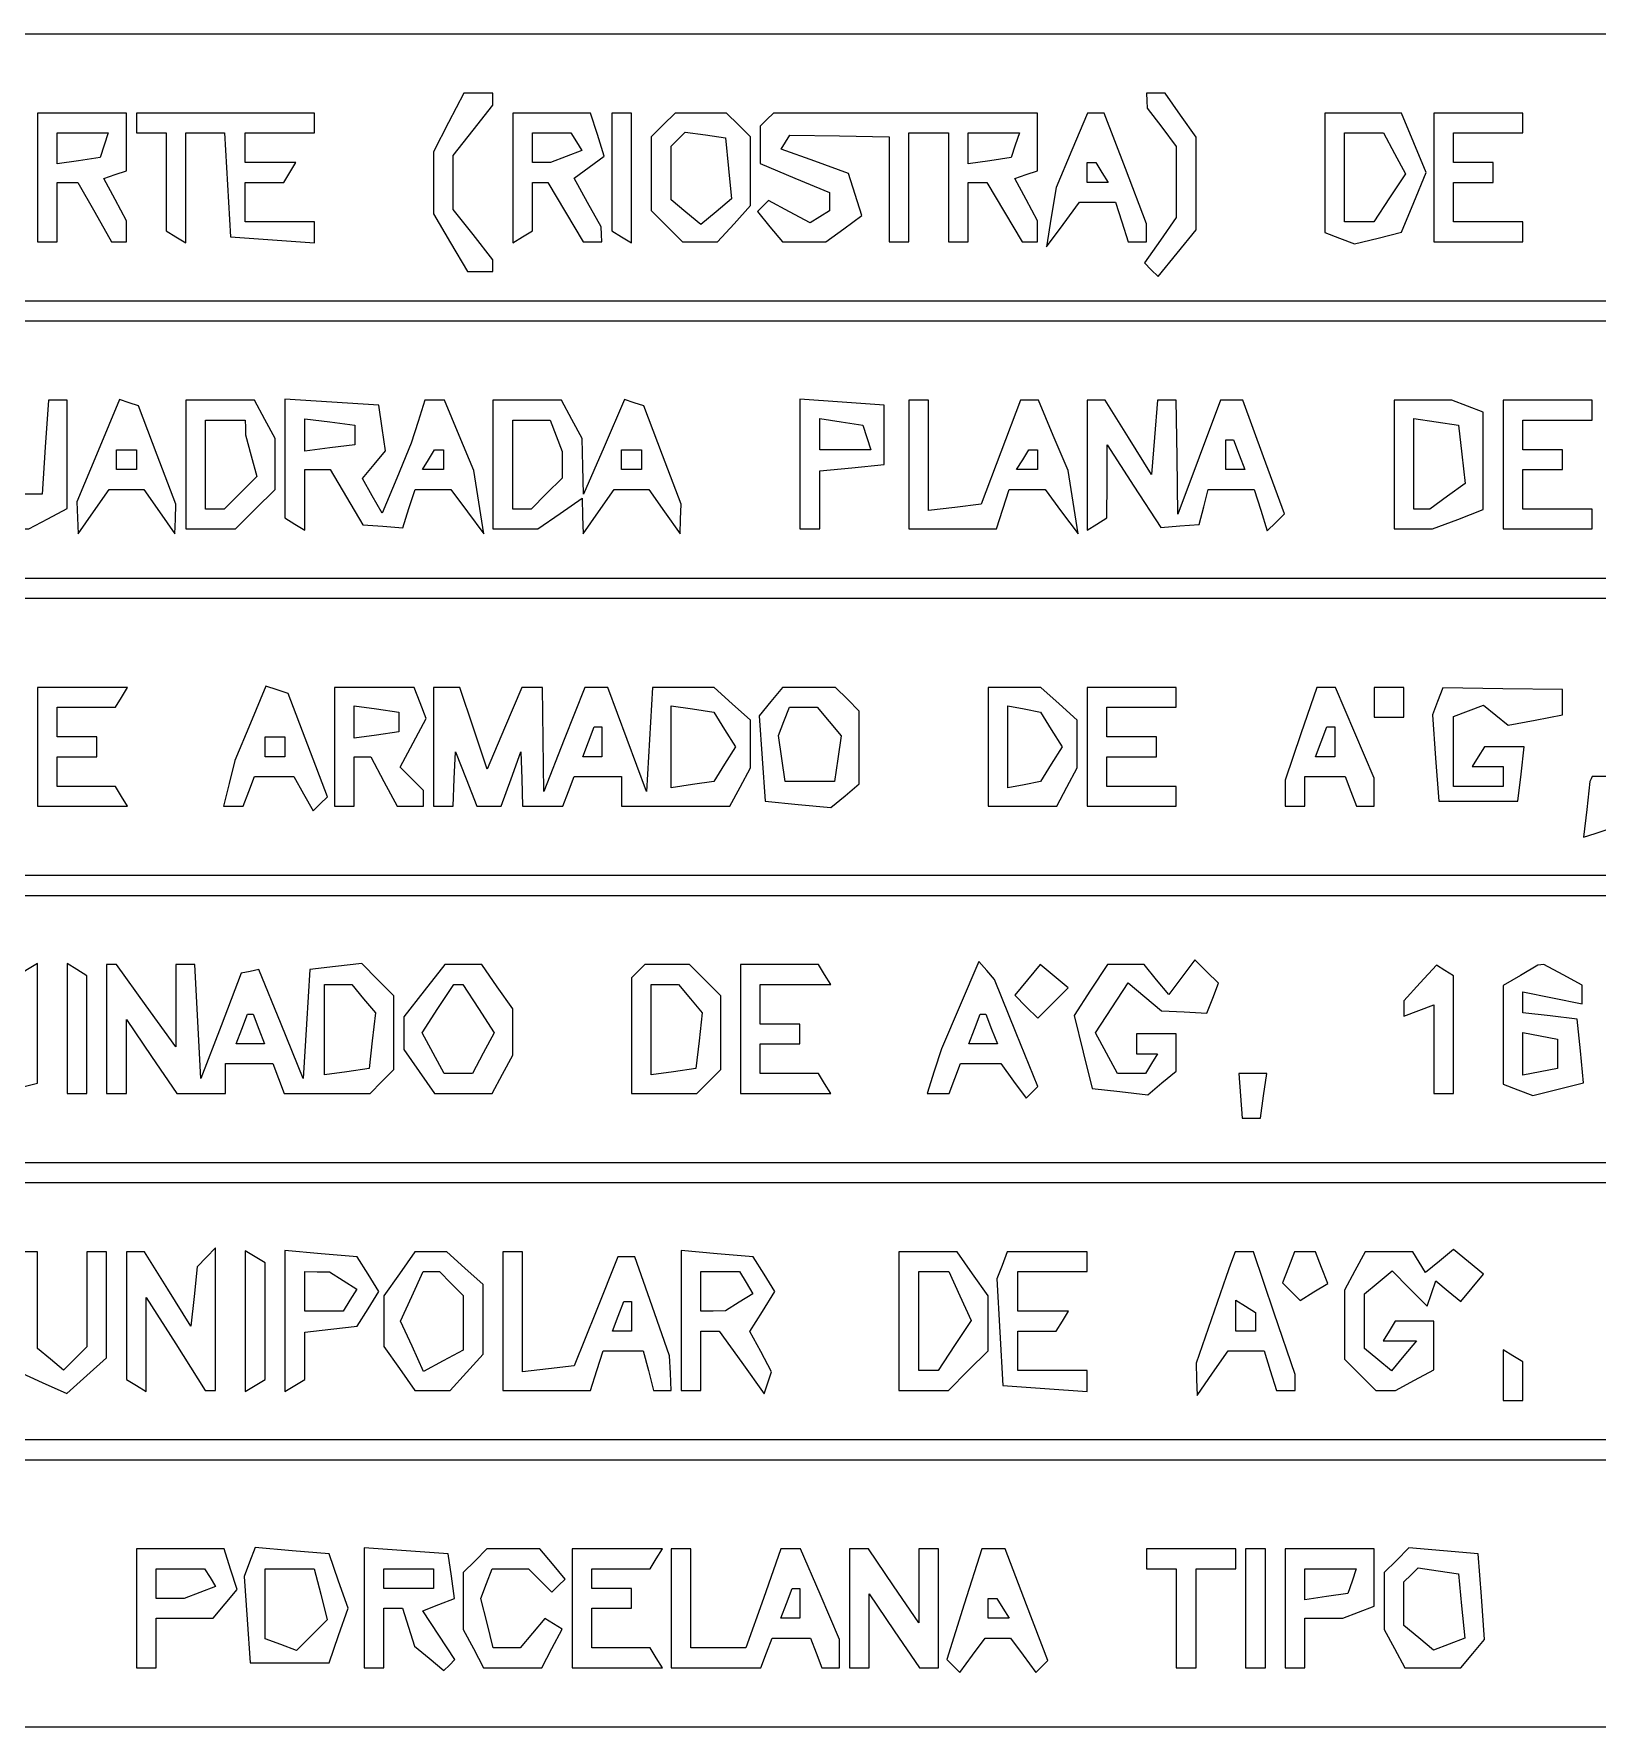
# Paper-space layout 'AN-02-DGE-008' of a CAD drawing. Header units: metres, sheet in millimetres. Extents: x 12 to 193, y 4 to 291.
# Drawn here: x 77.11 to 96.45, y 79.19 to 100.14 of the extents above; entities that cross this region are included whole.
import ezdxf

# ---------------------------------------------------------------- set-up
doc = ezdxf.new("R2010")
doc.units = ezdxf.units.M
doc.layers.add('DGE_CONTORNOS', color=7, linetype='Continuous', lineweight=0)
doc.layers.add('DGE_DATOS', color=7, linetype='Continuous', lineweight=0)

# ---------------------------------------------------------------- blocks, each defined once
blk = doc.blocks.new('LP_REF_DGE_MT_008')
at = {"layer": 'DGE_CONTORNOS'}
for points in [[(180.798, 98.488), (180.798, 96.835), (121.074, 96.835), (61.35, 96.835), (61.35, 98.488), (61.35, 100.142), (121.074, 100.142), (180.798, 100.142)], [(82.241, 99.046), (82.054, 98.684), (82.054, 98.299), (82.054, 97.914), (82.264, 97.558), (82.475, 97.202), (82.632, 97.202), (82.789, 97.202), (82.789, 97.275), (82.789, 97.347), (82.544, 97.659), (82.299, 97.97), (82.299, 98.305), (82.299, 98.639), (82.544, 98.951), (82.789, 99.262), (82.789, 99.335), (82.789, 99.407), (82.609, 99.407), (82.428, 99.407)], [(90.879, 99.315), (90.883, 99.223), (91.063, 98.986), (91.243, 98.748), (91.243, 98.309), (91.243, 97.869), (91.046, 97.589), (90.85, 97.309), (90.934, 97.225), (91.019, 97.141), (91.253, 97.43), (91.488, 97.719), (91.488, 98.291), (91.488, 98.863), (91.297, 99.135), (91.106, 99.407), (90.991, 99.407), (90.875, 99.407)], [(77.154, 98.366), (77.154, 97.57), (77.276, 97.57), (77.399, 97.57), (77.399, 97.937), (77.399, 98.305), (77.527, 98.305), (77.655, 98.305), (77.864, 97.938), (78.073, 97.571), (78.164, 97.57), (78.256, 97.57), (78.256, 97.7), (78.256, 97.831), (78.116, 98.092), (77.976, 98.354), (78.116, 98.401), (78.256, 98.448), (78.256, 98.805), (78.256, 99.162), (77.705, 99.162), (77.154, 99.162)], [(78.379, 99.04), (78.379, 98.917), (78.563, 98.917), (78.746, 98.917), (78.746, 98.312), (78.746, 97.707), (78.869, 97.631), (78.991, 97.555), (78.991, 98.236), (78.991, 98.917), (79.23, 98.917), (79.469, 98.917), (79.506, 98.274), (79.543, 97.631), (80.063, 97.593), (80.584, 97.556), (80.584, 97.685), (80.584, 97.815), (80.155, 97.815), (79.726, 97.815), (79.726, 98.06), (79.726, 98.305), (79.964, 98.305), (80.202, 98.305), (80.278, 98.427), (80.353, 98.55), (80.04, 98.55), (79.726, 98.55), (79.726, 98.733), (79.726, 98.917), (80.155, 98.917), (80.584, 98.917), (80.584, 99.04), (80.584, 99.162), (79.481, 99.162), (78.379, 99.162)], [(83.034, 98.359), (83.034, 97.555), (83.157, 97.631), (83.279, 97.707), (83.279, 98.006), (83.279, 98.305), (83.375, 98.305), (83.471, 98.305), (83.689, 97.937), (83.906, 97.57), (84.021, 97.57), (84.137, 97.57), (84.133, 97.662), (84.128, 97.753), (83.961, 98.055), (83.794, 98.357), (83.98, 98.493), (84.167, 98.63), (84.082, 98.896), (83.998, 99.162), (83.516, 99.162), (83.034, 99.162)], [(84.259, 98.434), (84.259, 97.707), (84.382, 97.631), (84.504, 97.555), (84.504, 98.359), (84.504, 99.162), (84.382, 99.162), (84.259, 99.162)], [(84.896, 99.015), (84.749, 98.868), (84.749, 98.411), (84.749, 97.955), (84.942, 97.762), (85.134, 97.57), (85.352, 97.57), (85.569, 97.57), (85.772, 97.794), (85.975, 98.018), (85.975, 98.443), (85.975, 98.868), (85.828, 99.015), (85.681, 99.162), (85.362, 99.162), (85.043, 99.162)], [(86.179, 99.081), (86.097, 98.999), (86.097, 98.768), (86.097, 98.537), (86.526, 98.358), (86.955, 98.179), (86.955, 98.065), (86.955, 97.952), (86.835, 97.877), (86.715, 97.803), (86.457, 97.941), (86.199, 98.08), (86.13, 98.011), (86.062, 97.943), (86.217, 97.756), (86.372, 97.57), (86.64, 97.57), (86.908, 97.57), (87.13, 97.732), (87.352, 97.895), (87.269, 98.155), (87.187, 98.416), (86.771, 98.566), (86.355, 98.717), (86.408, 98.803), (86.462, 98.889), (87.076, 98.88), (87.69, 98.87), (87.69, 98.22), (87.69, 97.57), (87.812, 97.57), (87.935, 97.57), (87.935, 98.243), (87.935, 98.917), (88.18, 98.917), (88.425, 98.917), (88.425, 98.243), (88.425, 97.57), (88.547, 97.57), (88.67, 97.57), (88.67, 97.937), (88.67, 98.305), (88.785, 98.305), (88.901, 98.305), (89.118, 97.937), (89.335, 97.57), (89.431, 97.57), (89.527, 97.57), (89.527, 97.7), (89.527, 97.831), (89.387, 98.092), (89.247, 98.354), (89.387, 98.401), (89.527, 98.448), (89.527, 98.805), (89.527, 99.162), (87.894, 99.162), (86.26, 99.162)], [(89.95, 98.703), (89.757, 98.243), (89.697, 97.876), (89.638, 97.508), (89.843, 97.784), (90.047, 98.06), (90.269, 98.06), (90.491, 98.06), (90.569, 97.815), (90.646, 97.57), (90.761, 97.57), (90.875, 97.57), (90.875, 97.681), (90.875, 97.793), (90.613, 98.478), (90.351, 99.162), (90.247, 99.162), (90.143, 99.162)], [(93.08, 98.423), (93.08, 97.684), (93.264, 97.614), (93.448, 97.543), (93.739, 97.616), (94.029, 97.689), (94.182, 98.058), (94.335, 98.427), (94.183, 98.795), (94.031, 99.162), (93.555, 99.162), (93.08, 99.162)], [(94.428, 98.366), (94.428, 97.57), (94.979, 97.57), (95.53, 97.57), (95.53, 97.692), (95.53, 97.815), (95.102, 97.815), (94.673, 97.815), (94.673, 98.06), (94.673, 98.305), (94.918, 98.305), (95.163, 98.305), (95.163, 98.427), (95.163, 98.55), (94.918, 98.55), (94.673, 98.55), (94.673, 98.733), (94.673, 98.917), (95.102, 98.917), (95.53, 98.917), (95.53, 99.04), (95.53, 99.162), (94.979, 99.162), (94.428, 99.162)], [(77.981, 98.764), (77.931, 98.611), (77.665, 98.572), (77.399, 98.533), (77.399, 98.725), (77.399, 98.917), (77.715, 98.917), (78.032, 98.917)], [(83.823, 98.808), (83.89, 98.698), (83.697, 98.624), (83.504, 98.55), (83.392, 98.55), (83.279, 98.55), (83.279, 98.733), (83.279, 98.917), (83.517, 98.917), (83.755, 98.917)], [(85.705, 98.478), (85.742, 98.1), (85.552, 97.942), (85.362, 97.785), (85.178, 97.937), (84.994, 98.09), (84.994, 98.422), (84.994, 98.754), (85.081, 98.841), (85.168, 98.928), (85.418, 98.892), (85.668, 98.856)], [(89.252, 98.764), (89.202, 98.611), (88.936, 98.572), (88.67, 98.533), (88.67, 98.725), (88.67, 98.917), (88.986, 98.917), (89.303, 98.917)], [(93.942, 98.664), (94.078, 98.411), (93.882, 98.113), (93.687, 97.815), (93.506, 97.815), (93.325, 97.815), (93.325, 98.366), (93.325, 98.917), (93.566, 98.917), (93.807, 98.917)], [(90.324, 98.427), (90.399, 98.305), (90.27, 98.305), (90.14, 98.305), (90.14, 98.427), (90.14, 98.55), (90.194, 98.55), (90.248, 98.55)], [(180.798, 94.997), (180.798, 93.404), (121.074, 93.404), (61.35, 93.404), (61.35, 94.997), (61.35, 96.59), (121.074, 96.59), (180.798, 96.59)], [(76.419, 95.006), (76.419, 94.402), (76.611, 94.209), (76.804, 94.017), (76.925, 94.017), (77.047, 94.017), (77.284, 94.144), (77.521, 94.271), (77.521, 94.94), (77.521, 95.61), (77.405, 95.61), (77.29, 95.61), (77.252, 95.028), (77.215, 94.446), (76.97, 94.446), (76.725, 94.446), (76.688, 95.028), (76.65, 95.61), (76.534, 95.61), (76.419, 95.61)], [(77.907, 94.985), (77.644, 94.352), (77.65, 94.154), (77.657, 93.956), (77.849, 94.231), (78.041, 94.507), (78.256, 94.507), (78.471, 94.507), (78.664, 94.231), (78.856, 93.956), (78.862, 94.139), (78.869, 94.323), (78.638, 94.931), (78.407, 95.539), (78.288, 95.578), (78.17, 95.618)], [(78.991, 94.813), (78.991, 94.017), (79.298, 94.017), (79.604, 94.017), (79.849, 94.262), (80.094, 94.507), (80.094, 94.821), (80.094, 95.136), (79.967, 95.373), (79.84, 95.61), (79.416, 95.61), (78.991, 95.61)], [(80.217, 94.888), (80.217, 94.154), (80.339, 94.078), (80.462, 94.002), (80.462, 94.377), (80.462, 94.752), (80.619, 94.752), (80.776, 94.752), (80.978, 94.411), (81.179, 94.07), (81.427, 94.052), (81.675, 94.033), (81.75, 94.27), (81.826, 94.507), (82.047, 94.507), (82.269, 94.507), (82.474, 94.231), (82.678, 93.956), (82.616, 94.347), (82.553, 94.739), (82.371, 95.174), (82.189, 95.61), (82.069, 95.61), (81.948, 95.61), (81.864, 95.345), (81.78, 95.08), (81.599, 94.646), (81.418, 94.213), (81.297, 94.427), (81.177, 94.642), (81.319, 94.813), (81.46, 94.983), (81.42, 95.266), (81.38, 95.548), (80.798, 95.586), (80.217, 95.623)], [(82.789, 94.813), (82.789, 94.017), (83.068, 94.017), (83.347, 94.017), (83.62, 94.208), (83.892, 94.398), (83.898, 94.177), (83.905, 93.956), (84.097, 94.231), (84.289, 94.507), (84.504, 94.507), (84.72, 94.507), (84.912, 94.231), (85.104, 93.956), (85.11, 94.139), (85.117, 94.323), (84.886, 94.931), (84.655, 95.539), (84.536, 95.579), (84.416, 95.619), (84.164, 95.032), (83.912, 94.446), (83.902, 94.791), (83.892, 95.136), (83.765, 95.373), (83.638, 95.61), (83.214, 95.61), (82.789, 95.61)], [(86.587, 94.82), (86.587, 94.017), (86.71, 94.017), (86.832, 94.017), (86.832, 94.377), (86.832, 94.736), (87.23, 94.775), (87.628, 94.813), (87.628, 95.181), (87.628, 95.548), (87.108, 95.586), (86.587, 95.624)], [(87.935, 94.813), (87.935, 94.017), (88.478, 94.017), (89.021, 94.017), (89.099, 94.262), (89.176, 94.507), (89.398, 94.507), (89.62, 94.507), (89.825, 94.231), (90.029, 93.956), (89.966, 94.347), (89.904, 94.739), (89.722, 95.174), (89.54, 95.61), (89.428, 95.61), (89.315, 95.61), (89.072, 94.966), (88.828, 94.323), (88.504, 94.284), (88.18, 94.246), (88.18, 94.928), (88.18, 95.61), (88.057, 95.61), (87.935, 95.61)], [(90.14, 94.806), (90.14, 94.002), (90.262, 94.078), (90.385, 94.154), (90.387, 94.606), (90.389, 95.058), (90.72, 94.547), (91.051, 94.036), (91.288, 94.054), (91.525, 94.072), (91.582, 94.289), (91.639, 94.507), (91.922, 94.507), (92.206, 94.507), (92.288, 94.25), (92.369, 93.992), (92.476, 94.099), (92.583, 94.205), (92.324, 94.908), (92.065, 95.61), (91.929, 95.61), (91.792, 95.61), (91.528, 94.905), (91.263, 94.201), (91.253, 94.905), (91.243, 95.61), (91.127, 95.61), (91.012, 95.61), (90.974, 95.15), (90.936, 94.691), (90.651, 95.15), (90.365, 95.61), (90.252, 95.61), (90.14, 95.61)], [(93.938, 94.813), (93.938, 94.017), (94.175, 94.017), (94.412, 94.017), (94.726, 94.136), (95.04, 94.256), (95.04, 94.858), (95.04, 95.461), (94.847, 95.535), (94.653, 95.61), (94.295, 95.61), (93.938, 95.61)], [(95.285, 94.813), (95.285, 94.017), (95.837, 94.017), (96.388, 94.017), (96.388, 94.139), (96.388, 94.262), (95.959, 94.262), (95.53, 94.262), (95.53, 94.507), (95.53, 94.752), (95.775, 94.752), (96.02, 94.752), (96.02, 94.874), (96.02, 94.997), (95.775, 94.997), (95.53, 94.997), (95.53, 95.181), (95.53, 95.365), (95.959, 95.365), (96.388, 95.365), (96.388, 95.487), (96.388, 95.61), (95.837, 95.61), (95.285, 95.61)], [(79.728, 95.273), (79.73, 95.181), (79.799, 94.923), (79.868, 94.666), (79.666, 94.464), (79.464, 94.262), (79.35, 94.262), (79.236, 94.262), (79.236, 94.813), (79.236, 95.365), (79.481, 95.365), (79.726, 95.365)], [(81.082, 95.181), (81.082, 95.058), (80.772, 95.019), (80.462, 94.981), (80.462, 95.181), (80.462, 95.381), (80.772, 95.342), (81.082, 95.303)], [(83.572, 95.171), (83.647, 94.977), (83.647, 94.812), (83.647, 94.647), (83.454, 94.454), (83.262, 94.262), (83.148, 94.262), (83.034, 94.262), (83.034, 94.813), (83.034, 95.365), (83.266, 95.365), (83.498, 95.365)], [(87.415, 95.15), (87.465, 94.997), (87.149, 94.997), (86.832, 94.997), (86.832, 95.189), (86.832, 95.382), (87.098, 95.342), (87.364, 95.303)], [(94.775, 94.942), (94.816, 94.58), (94.599, 94.421), (94.381, 94.262), (94.282, 94.262), (94.183, 94.262), (94.183, 94.822), (94.183, 95.382), (94.458, 95.342), (94.734, 95.303)], [(92.022, 94.936), (92.092, 94.752), (91.974, 94.752), (91.855, 94.752), (91.855, 94.936), (91.855, 95.119), (91.903, 95.119), (91.951, 95.119)], [(78.379, 94.874), (78.379, 94.752), (78.256, 94.752), (78.134, 94.752), (78.134, 94.874), (78.134, 94.997), (78.256, 94.997), (78.379, 94.997)], [(82.177, 94.874), (82.177, 94.752), (82.047, 94.752), (81.917, 94.752), (81.993, 94.874), (82.069, 94.997), (82.123, 94.997), (82.177, 94.997)], [(84.627, 94.874), (84.627, 94.752), (84.504, 94.752), (84.382, 94.752), (84.382, 94.874), (84.382, 94.997), (84.504, 94.997), (84.627, 94.997)], [(89.527, 94.874), (89.527, 94.752), (89.398, 94.752), (89.268, 94.752), (89.344, 94.874), (89.419, 94.997), (89.473, 94.997), (89.527, 94.997)], [(180.798, 91.444), (180.798, 89.729), (121.074, 89.729), (61.35, 89.729), (61.35, 91.444), (61.35, 93.159), (121.074, 93.159), (180.798, 93.159)], [(77.154, 91.322), (77.154, 90.587), (77.712, 90.587), (78.271, 90.587), (78.195, 90.709), (78.119, 90.832), (77.759, 90.832), (77.399, 90.832), (77.399, 91.015), (77.399, 91.199), (77.644, 91.199), (77.889, 91.199), (77.889, 91.322), (77.889, 91.444), (77.644, 91.444), (77.399, 91.444), (77.399, 91.628), (77.399, 91.812), (77.759, 91.812), (78.119, 91.812), (78.195, 91.934), (78.271, 92.057), (77.712, 92.057), (77.154, 92.057)], [(79.789, 91.613), (79.597, 91.152), (79.526, 90.87), (79.455, 90.587), (79.578, 90.587), (79.7, 90.587), (79.771, 90.77), (79.841, 90.954), (80.084, 90.954), (80.327, 90.954), (80.446, 90.741), (80.566, 90.528), (80.654, 90.615), (80.742, 90.703), (80.499, 91.343), (80.256, 91.983), (80.119, 92.028), (79.982, 92.074)], [(80.829, 91.322), (80.829, 90.587), (80.952, 90.587), (81.074, 90.587), (81.074, 90.893), (81.074, 91.199), (81.176, 91.199), (81.278, 91.199), (81.442, 90.893), (81.606, 90.587), (81.769, 90.587), (81.932, 90.587), (81.932, 90.685), (81.932, 90.783), (81.787, 90.927), (81.643, 91.072), (81.803, 91.372), (81.964, 91.673), (81.891, 91.865), (81.817, 92.057), (81.323, 92.057), (80.829, 92.057)], [(82.054, 91.322), (82.054, 90.587), (82.177, 90.587), (82.299, 90.587), (82.312, 90.924), (82.325, 91.261), (82.458, 90.924), (82.592, 90.587), (82.741, 90.587), (82.891, 90.587), (83.014, 90.924), (83.137, 91.261), (83.147, 90.924), (83.157, 90.587), (83.406, 90.587), (83.655, 90.587), (83.725, 90.77), (83.796, 90.954), (84.089, 90.954), (84.382, 90.954), (84.382, 90.77), (84.382, 90.587), (85.051, 90.587), (85.721, 90.587), (85.848, 90.824), (85.975, 91.061), (85.975, 91.356), (85.975, 91.651), (85.751, 91.854), (85.526, 92.057), (85.144, 92.057), (84.762, 92.057), (84.725, 91.414), (84.688, 90.77), (84.45, 91.414), (84.211, 92.057), (84.068, 92.057), (83.925, 92.057), (83.671, 91.414), (83.418, 90.77), (83.41, 91.414), (83.402, 92.057), (83.274, 92.057), (83.147, 92.057), (82.932, 91.551), (82.717, 91.044), (82.55, 91.551), (82.382, 92.057), (82.218, 92.057), (82.054, 92.057)], [(86.227, 91.882), (86.082, 91.707), (86.12, 91.178), (86.158, 90.648), (86.564, 90.609), (86.971, 90.57), (87.146, 90.716), (87.322, 90.862), (87.322, 91.312), (87.322, 91.763), (87.175, 91.91), (87.028, 92.057), (86.7, 92.057), (86.372, 92.057)], [(88.915, 91.322), (88.915, 90.587), (89.339, 90.587), (89.764, 90.587), (89.891, 90.824), (90.017, 91.061), (90.017, 91.356), (90.017, 91.651), (89.793, 91.854), (89.569, 92.057), (89.242, 92.057), (88.915, 92.057)], [(90.14, 91.322), (90.14, 90.587), (90.691, 90.587), (91.243, 90.587), (91.243, 90.709), (91.243, 90.832), (90.814, 90.832), (90.385, 90.832), (90.385, 91.015), (90.385, 91.199), (90.691, 91.199), (90.998, 91.199), (90.998, 91.322), (90.998, 91.444), (90.691, 91.444), (90.385, 91.444), (90.385, 91.628), (90.385, 91.812), (90.814, 91.812), (91.243, 91.812), (91.243, 91.934), (91.243, 92.057), (90.691, 92.057), (90.14, 92.057)], [(92.785, 91.484), (92.59, 90.911), (92.59, 90.749), (92.59, 90.587), (92.713, 90.587), (92.835, 90.587), (92.835, 90.77), (92.835, 90.954), (93.084, 90.954), (93.333, 90.954), (93.403, 90.77), (93.474, 90.587), (93.583, 90.587), (93.693, 90.587), (93.693, 90.76), (93.693, 90.934), (93.452, 91.495), (93.211, 92.057), (93.096, 92.057), (92.981, 92.057)], [(93.693, 91.873), (93.693, 91.689), (93.877, 91.689), (94.06, 91.689), (94.06, 91.873), (94.06, 92.057), (93.877, 92.057), (93.693, 92.057)], [(94.476, 91.884), (94.412, 91.717), (94.451, 91.183), (94.489, 90.648), (94.979, 90.648), (95.469, 90.648), (95.508, 90.985), (95.547, 91.322), (95.301, 91.322), (95.055, 91.322), (94.979, 91.199), (94.903, 91.077), (95.094, 91.077), (95.285, 91.077), (95.285, 90.954), (95.285, 90.832), (94.979, 90.832), (94.673, 90.832), (94.673, 91.264), (94.673, 91.697), (94.858, 91.768), (95.044, 91.839), (95.195, 91.714), (95.347, 91.588), (95.684, 91.653), (96.02, 91.718), (96.02, 91.874), (96.02, 92.03), (95.281, 92.041), (94.541, 92.051)], [(81.625, 91.628), (81.625, 91.506), (81.35, 91.466), (81.074, 91.427), (81.074, 91.628), (81.074, 91.829), (81.35, 91.79), (81.625, 91.751)], [(85.655, 91.536), (85.79, 91.322), (85.655, 91.107), (85.521, 90.893), (85.258, 90.854), (84.994, 90.815), (84.994, 91.322), (84.994, 91.829), (85.258, 91.79), (85.521, 91.751)], [(86.949, 91.635), (87.096, 91.458), (87.056, 91.175), (87.016, 90.893), (86.71, 90.893), (86.403, 90.893), (86.363, 91.178), (86.323, 91.462), (86.39, 91.637), (86.457, 91.812), (86.63, 91.812), (86.802, 91.812)], [(89.697, 91.536), (89.832, 91.322), (89.697, 91.107), (89.562, 90.893), (89.361, 90.853), (89.16, 90.814), (89.16, 91.322), (89.16, 91.83), (89.361, 91.79), (89.562, 91.751)], [(84.137, 91.383), (84.137, 91.199), (84.018, 91.199), (83.9, 91.199), (83.97, 91.383), (84.041, 91.567), (84.089, 91.567), (84.137, 91.567)], [(93.203, 91.383), (93.203, 91.199), (93.084, 91.199), (92.965, 91.199), (93.036, 91.383), (93.106, 91.567), (93.155, 91.567), (93.203, 91.567)], [(80.217, 91.322), (80.217, 91.199), (80.094, 91.199), (79.971, 91.199), (79.971, 91.322), (79.971, 91.444), (80.094, 91.444), (80.217, 91.444)], [(96.374, 90.924), (96.36, 90.893), (96.32, 90.548), (96.279, 90.203), (96.425, 90.251), (96.572, 90.299), (96.611, 90.627), (96.649, 90.954), (96.519, 90.954), (96.388, 90.954)], [(180.798, 87.83), (180.798, 86.176), (121.074, 86.176), (61.35, 86.176), (61.35, 87.83), (61.35, 89.484), (121.074, 89.484), (180.798, 89.484)], [(76.127, 88.487), (76.036, 88.287), (76.074, 87.765), (76.112, 87.243), (76.308, 87.12), (76.503, 86.998), (76.828, 87.08), (77.154, 87.161), (77.154, 87.901), (77.154, 88.641), (77.031, 88.565), (76.909, 88.49), (76.909, 87.942), (76.909, 87.394), (76.72, 87.321), (76.531, 87.249), (76.447, 87.333), (76.363, 87.417), (76.29, 88.052), (76.218, 88.688)], [(77.521, 87.838), (77.521, 87.034), (77.644, 87.034), (77.766, 87.034), (77.766, 87.762), (77.766, 88.49), (77.644, 88.565), (77.521, 88.641)], [(78.011, 87.83), (78.011, 87.034), (78.134, 87.034), (78.256, 87.034), (78.256, 87.491), (78.256, 87.948), (78.567, 87.491), (78.878, 87.034), (79.18, 87.034), (79.481, 87.034), (79.481, 87.218), (79.481, 87.402), (79.775, 87.402), (80.068, 87.402), (80.138, 87.218), (80.209, 87.034), (80.739, 87.034), (81.27, 87.034), (81.417, 87.181), (81.564, 87.328), (81.564, 87.785), (81.564, 88.242), (81.365, 88.441), (81.166, 88.64), (80.844, 88.603), (80.523, 88.565), (80.482, 87.892), (80.442, 87.218), (80.169, 87.892), (79.895, 88.565), (79.786, 88.544), (79.676, 88.523), (79.426, 87.87), (79.175, 87.218), (79.138, 87.922), (79.102, 88.627), (78.985, 88.627), (78.869, 88.627), (78.869, 88.118), (78.869, 87.61), (78.501, 88.118), (78.132, 88.627), (78.072, 88.627), (78.011, 88.627)], [(81.941, 88.304), (81.687, 87.981), (81.687, 87.78), (81.687, 87.579), (81.877, 87.306), (82.068, 87.034), (82.424, 87.034), (82.781, 87.034), (82.907, 87.271), (83.034, 87.508), (83.034, 87.795), (83.034, 88.082), (82.844, 88.354), (82.653, 88.627), (82.424, 88.627), (82.194, 88.627)], [(84.586, 88.545), (84.504, 88.463), (84.504, 87.749), (84.504, 87.034), (84.909, 87.034), (85.313, 87.034), (85.46, 87.181), (85.607, 87.328), (85.607, 87.785), (85.607, 88.242), (85.414, 88.434), (85.222, 88.627), (84.945, 88.627), (84.668, 88.627)], [(85.852, 87.83), (85.852, 87.034), (86.411, 87.034), (86.969, 87.034), (86.893, 87.157), (86.818, 87.279), (86.457, 87.279), (86.097, 87.279), (86.097, 87.463), (86.097, 87.647), (86.342, 87.647), (86.587, 87.647), (86.587, 87.769), (86.587, 87.892), (86.342, 87.892), (86.097, 87.892), (86.097, 88.137), (86.097, 88.382), (86.533, 88.382), (86.969, 88.382), (86.893, 88.504), (86.818, 88.627), (86.335, 88.627), (85.852, 88.627)], [(88.569, 88.126), (88.338, 87.585), (88.25, 87.31), (88.163, 87.034), (88.298, 87.034), (88.432, 87.034), (88.503, 87.218), (88.574, 87.402), (88.823, 87.402), (89.072, 87.402), (89.228, 87.187), (89.385, 86.973), (89.457, 87.046), (89.53, 87.118), (89.263, 87.78), (88.996, 88.443), (88.899, 88.555), (88.801, 88.667)], [(89.402, 88.439), (89.244, 88.249), (89.386, 88.106), (89.529, 87.963), (89.718, 88.152), (89.907, 88.341), (89.734, 88.486), (89.56, 88.63)], [(90.184, 88.312), (89.978, 87.997), (90.09, 87.546), (90.201, 87.095), (90.546, 87.056), (90.89, 87.016), (91.066, 87.163), (91.243, 87.309), (91.243, 87.539), (91.243, 87.769), (90.998, 87.769), (90.752, 87.769), (90.752, 87.647), (90.752, 87.524), (90.882, 87.524), (91.012, 87.524), (90.936, 87.402), (90.861, 87.279), (90.688, 87.279), (90.516, 87.279), (90.381, 87.532), (90.245, 87.785), (90.447, 88.094), (90.649, 88.402), (90.854, 88.23), (91.059, 88.057), (91.341, 88.043), (91.623, 88.028), (91.694, 88.213), (91.765, 88.398), (91.618, 88.543), (91.471, 88.688), (91.312, 88.472), (91.152, 88.256), (90.999, 88.441), (90.845, 88.627), (90.618, 88.627), (90.391, 88.627)], [(94.26, 88.4), (94.06, 88.179), (94.06, 88.083), (94.06, 87.988), (94.244, 88.058), (94.428, 88.129), (94.428, 87.581), (94.428, 87.034), (94.55, 87.034), (94.673, 87.034), (94.673, 87.762), (94.673, 88.49), (94.567, 88.555), (94.461, 88.621)], [(95.5, 88.494), (95.285, 88.369), (95.285, 87.759), (95.285, 87.149), (95.469, 87.078), (95.654, 87.008), (95.967, 87.086), (96.28, 87.165), (96.242, 87.559), (96.204, 87.953), (95.867, 87.992), (95.53, 88.03), (95.53, 88.16), (95.53, 88.29), (95.898, 88.216), (96.266, 88.143), (96.266, 88.258), (96.266, 88.373), (96.029, 88.5), (95.792, 88.627), (95.753, 88.623), (95.714, 88.619)], [(81.19, 88.205), (81.337, 88.029), (81.297, 87.685), (81.258, 87.34), (80.982, 87.301), (80.707, 87.262), (80.707, 87.822), (80.707, 88.382), (80.875, 88.382), (81.044, 88.382)], [(82.611, 88.084), (82.807, 87.785), (82.671, 87.532), (82.536, 87.279), (82.36, 87.279), (82.185, 87.279), (82.05, 87.532), (81.914, 87.785), (82.11, 88.084), (82.305, 88.382), (82.36, 88.382), (82.416, 88.382)], [(85.233, 88.205), (85.38, 88.029), (85.34, 87.685), (85.301, 87.34), (85.025, 87.301), (84.749, 87.262), (84.749, 87.822), (84.749, 88.382), (84.918, 88.382), (85.087, 88.382)], [(79.893, 87.83), (79.964, 87.647), (79.788, 87.647), (79.612, 87.647), (79.682, 87.83), (79.753, 88.014), (79.788, 88.014), (79.823, 88.014)], [(88.959, 87.83), (89.03, 87.647), (88.854, 87.647), (88.677, 87.647), (88.748, 87.83), (88.819, 88.014), (88.854, 88.014), (88.889, 88.014)], [(95.959, 87.524), (95.959, 87.344), (95.745, 87.302), (95.53, 87.261), (95.53, 87.524), (95.53, 87.787), (95.745, 87.746), (95.959, 87.704)], [(92.039, 87.003), (92.059, 86.728), (92.172, 86.728), (92.284, 86.728), (92.323, 87.003), (92.362, 87.279), (92.19, 87.279), (92.019, 87.279)], [(180.798, 84.339), (180.798, 82.746), (121.074, 82.746), (61.35, 82.746), (61.35, 84.339), (61.35, 85.931), (121.074, 85.931), (180.798, 85.931)], [(76.909, 84.336), (76.909, 83.599), (77.214, 83.459), (77.52, 83.32), (77.766, 83.542), (78.011, 83.764), (78.011, 84.419), (78.011, 85.074), (77.889, 85.074), (77.766, 85.074), (77.766, 84.486), (77.766, 83.898), (77.622, 83.754), (77.478, 83.61), (77.316, 83.744), (77.154, 83.879), (77.154, 84.476), (77.154, 85.074), (77.031, 85.074), (76.909, 85.074)], [(78.256, 84.285), (78.256, 83.496), (78.379, 83.42), (78.501, 83.344), (78.501, 83.927), (78.501, 84.509), (78.866, 83.934), (79.231, 83.359), (79.295, 83.359), (79.359, 83.359), (79.359, 84.241), (79.359, 85.123), (79.246, 85.007), (79.133, 84.89), (79.093, 84.523), (79.053, 84.155), (78.767, 84.614), (78.481, 85.074), (78.369, 85.074), (78.256, 85.074)], [(79.726, 84.216), (79.726, 83.344), (79.849, 83.42), (79.971, 83.496), (79.971, 84.216), (79.971, 84.937), (79.849, 85.013), (79.726, 85.088)], [(80.217, 84.217), (80.217, 83.344), (80.339, 83.42), (80.462, 83.496), (80.462, 83.787), (80.462, 84.078), (80.786, 84.116), (81.111, 84.155), (81.245, 84.369), (81.379, 84.584), (81.245, 84.798), (81.111, 85.013), (80.664, 85.051), (80.217, 85.089)], [(81.632, 84.802), (81.442, 84.529), (81.442, 84.216), (81.442, 83.903), (81.632, 83.631), (81.823, 83.359), (82.042, 83.359), (82.261, 83.359), (82.464, 83.583), (82.667, 83.807), (82.667, 84.238), (82.667, 84.668), (82.443, 84.871), (82.219, 85.074), (82.021, 85.074), (81.823, 85.074)], [(82.912, 84.216), (82.912, 83.359), (83.455, 83.359), (83.998, 83.359), (84.076, 83.604), (84.153, 83.849), (84.402, 83.849), (84.65, 83.849), (84.714, 83.604), (84.778, 83.359), (84.886, 83.359), (84.994, 83.359), (84.985, 83.573), (84.975, 83.788), (84.76, 84.4), (84.545, 85.013), (84.44, 85.013), (84.336, 85.013), (84.066, 84.339), (83.796, 83.665), (83.476, 83.626), (83.157, 83.588), (83.157, 84.331), (83.157, 85.074), (83.034, 85.074), (82.912, 85.074)], [(85.117, 84.224), (85.117, 83.359), (85.239, 83.359), (85.362, 83.359), (85.362, 83.726), (85.362, 84.094), (85.476, 84.094), (85.59, 84.094), (85.867, 83.705), (86.144, 83.316), (86.19, 83.453), (86.235, 83.59), (86.102, 83.839), (85.969, 84.088), (86.124, 84.336), (86.279, 84.585), (86.145, 84.799), (86.011, 85.013), (85.564, 85.051), (85.117, 85.089)], [(87.812, 84.216), (87.812, 83.359), (88.118, 83.359), (88.425, 83.359), (88.67, 83.604), (88.915, 83.849), (88.915, 84.189), (88.915, 84.529), (88.724, 84.802), (88.533, 85.074), (88.173, 85.074), (87.812, 85.074)], [(89.088, 84.906), (89.023, 84.738), (89.061, 84.079), (89.099, 83.42), (89.619, 83.382), (90.14, 83.345), (90.14, 83.474), (90.14, 83.604), (89.711, 83.604), (89.282, 83.604), (89.282, 83.849), (89.282, 84.094), (89.52, 84.094), (89.758, 84.094), (89.834, 84.216), (89.909, 84.339), (89.596, 84.339), (89.282, 84.339), (89.282, 84.584), (89.282, 84.829), (89.711, 84.829), (90.14, 84.829), (90.14, 84.951), (90.14, 85.074), (89.646, 85.074), (89.152, 85.074)], [(91.915, 84.921), (91.859, 84.768), (91.673, 84.232), (91.488, 83.696), (91.494, 83.497), (91.5, 83.298), (91.693, 83.573), (91.885, 83.849), (92.107, 83.849), (92.329, 83.849), (92.406, 83.604), (92.484, 83.359), (92.598, 83.359), (92.713, 83.359), (92.713, 83.458), (92.713, 83.556), (92.456, 84.315), (92.2, 85.074), (92.085, 85.074), (91.97, 85.074)], [(92.631, 84.882), (92.558, 84.69), (92.667, 84.581), (92.776, 84.472), (92.946, 84.577), (93.116, 84.682), (93.041, 84.878), (92.965, 85.074), (92.835, 85.074), (92.705, 85.074)], [(93.452, 84.837), (93.325, 84.6), (93.325, 84.172), (93.325, 83.744), (93.518, 83.551), (93.71, 83.359), (93.832, 83.359), (93.954, 83.359), (94.191, 83.486), (94.428, 83.612), (94.428, 83.914), (94.428, 84.216), (94.19, 84.216), (93.952, 84.216), (93.877, 84.094), (93.801, 83.971), (94.007, 83.971), (94.213, 83.971), (94.059, 83.786), (93.905, 83.601), (93.738, 83.74), (93.57, 83.879), (93.57, 84.216), (93.57, 84.554), (93.741, 84.696), (93.912, 84.837), (94.129, 84.62), (94.347, 84.402), (94.399, 84.559), (94.452, 84.717), (94.607, 84.587), (94.763, 84.458), (94.903, 84.627), (95.043, 84.796), (94.858, 84.95), (94.673, 85.104), (94.5, 84.96), (94.327, 84.817), (94.248, 84.945), (94.168, 85.074), (93.874, 85.074), (93.579, 85.074)], [(80.937, 84.718), (81.105, 84.611), (81.021, 84.475), (80.937, 84.339), (80.699, 84.339), (80.462, 84.339), (80.462, 84.584), (80.462, 84.829), (80.615, 84.827), (80.768, 84.825)], [(82.275, 84.682), (82.422, 84.535), (82.422, 84.196), (82.422, 83.857), (82.176, 83.726), (81.931, 83.595), (81.789, 83.905), (81.647, 84.216), (81.787, 84.523), (81.926, 84.829), (82.027, 84.829), (82.128, 84.829)], [(85.922, 84.693), (86.006, 84.556), (85.837, 84.45), (85.668, 84.343), (85.515, 84.341), (85.362, 84.339), (85.362, 84.584), (85.362, 84.829), (85.6, 84.829), (85.838, 84.829)], [(88.567, 84.528), (88.705, 84.226), (88.501, 83.915), (88.297, 83.604), (88.177, 83.604), (88.057, 83.604), (88.057, 84.216), (88.057, 84.829), (88.244, 84.829), (88.43, 84.829)], [(84.504, 84.278), (84.504, 84.094), (84.386, 84.094), (84.267, 84.094), (84.338, 84.278), (84.408, 84.461), (84.456, 84.461), (84.504, 84.461)], [(92.223, 84.209), (92.223, 84.094), (92.1, 84.094), (91.978, 84.094), (91.978, 84.285), (91.978, 84.476), (92.1, 84.4), (92.223, 84.324)], [(95.285, 83.55), (95.285, 83.236), (95.408, 83.236), (95.53, 83.236), (95.53, 83.474), (95.53, 83.712), (95.408, 83.788), (95.285, 83.863)], [(180.798, 80.847), (180.798, 79.194), (121.074, 79.194), (61.35, 79.194), (61.35, 80.847), (61.35, 82.501), (121.074, 82.501), (180.798, 82.501)], [(78.379, 80.664), (78.379, 79.929), (78.501, 79.929), (78.624, 79.929), (78.624, 80.235), (78.624, 80.541), (78.976, 80.541), (79.329, 80.541), (79.477, 80.719), (79.624, 80.897), (79.545, 81.148), (79.465, 81.399), (78.922, 81.399), (78.379, 81.399)], [(79.779, 81.236), (79.711, 81.059), (79.749, 80.525), (79.788, 79.99), (80.275, 79.99), (80.762, 79.99), (80.88, 80.327), (80.999, 80.664), (80.881, 81.001), (80.763, 81.337), (80.305, 81.375), (79.847, 81.414)], [(81.197, 80.671), (81.197, 79.929), (81.319, 79.929), (81.442, 79.929), (81.442, 80.296), (81.442, 80.664), (81.556, 80.664), (81.67, 80.664), (81.744, 80.43), (81.819, 80.196), (82.001, 80.045), (82.183, 79.894), (82.251, 79.962), (82.319, 80.03), (82.121, 80.332), (81.923, 80.634), (82.12, 80.71), (82.316, 80.785), (82.277, 81.061), (82.238, 81.337), (81.717, 81.375), (81.197, 81.413)], [(82.569, 81.252), (82.422, 81.105), (82.422, 80.754), (82.422, 80.403), (82.549, 80.166), (82.675, 79.929), (83.034, 79.929), (83.393, 79.929), (83.52, 80.166), (83.647, 80.404), (83.539, 80.471), (83.43, 80.538), (83.278, 80.356), (83.127, 80.174), (82.96, 80.174), (82.794, 80.174), (82.717, 80.48), (82.64, 80.786), (82.711, 80.97), (82.782, 81.154), (83.006, 81.154), (83.23, 81.154), (83.375, 81.009), (83.52, 80.864), (83.601, 80.944), (83.682, 81.025), (83.527, 81.212), (83.372, 81.399), (83.044, 81.399), (82.716, 81.399)], [(83.769, 80.664), (83.769, 79.929), (84.328, 79.929), (84.886, 79.929), (84.811, 80.051), (84.735, 80.174), (84.375, 80.174), (84.014, 80.174), (84.014, 80.419), (84.014, 80.664), (84.259, 80.664), (84.504, 80.664), (84.504, 80.786), (84.504, 80.909), (84.259, 80.909), (84.014, 80.909), (84.014, 81.031), (84.014, 81.154), (84.375, 81.154), (84.735, 81.154), (84.811, 81.276), (84.886, 81.399), (84.328, 81.399), (83.769, 81.399)], [(84.994, 80.664), (84.994, 79.929), (85.55, 79.929), (86.105, 79.929), (86.175, 80.112), (86.246, 80.296), (86.482, 80.296), (86.717, 80.296), (86.788, 80.112), (86.858, 79.929), (86.968, 79.929), (87.077, 79.929), (87.077, 80.102), (87.077, 80.276), (86.836, 80.837), (86.596, 81.399), (86.474, 81.399), (86.352, 81.399), (86.135, 80.786), (85.917, 80.174), (85.578, 80.174), (85.239, 80.174), (85.239, 80.786), (85.239, 81.399), (85.117, 81.399), (84.994, 81.399)], [(87.2, 80.664), (87.2, 79.929), (87.322, 79.929), (87.445, 79.929), (87.445, 80.386), (87.445, 80.843), (87.755, 80.386), (88.066, 79.929), (88.184, 79.929), (88.302, 79.929), (88.302, 80.664), (88.302, 81.399), (88.18, 81.399), (88.057, 81.399), (88.057, 80.941), (88.057, 80.484), (87.747, 80.941), (87.436, 81.399), (87.318, 81.399), (87.2, 81.399)], [(88.621, 80.714), (88.405, 80.03), (88.486, 79.949), (88.567, 79.868), (88.724, 80.082), (88.881, 80.296), (89.037, 80.296), (89.194, 80.296), (89.351, 80.082), (89.507, 79.868), (89.581, 79.942), (89.655, 80.016), (89.39, 80.707), (89.126, 81.399), (88.981, 81.399), (88.837, 81.399)], [(90.875, 81.276), (90.875, 81.154), (91.059, 81.154), (91.243, 81.154), (91.243, 80.541), (91.243, 79.929), (91.365, 79.929), (91.488, 79.929), (91.488, 80.541), (91.488, 81.154), (91.733, 81.154), (91.978, 81.154), (91.978, 81.276), (91.978, 81.399), (91.426, 81.399), (90.875, 81.399)], [(92.1, 80.664), (92.1, 79.929), (92.223, 79.929), (92.345, 79.929), (92.345, 80.664), (92.345, 81.399), (92.223, 81.399), (92.1, 81.399)], [(92.59, 80.664), (92.59, 79.929), (92.713, 79.929), (92.835, 79.929), (92.835, 80.235), (92.835, 80.541), (93.07, 80.541), (93.305, 80.541), (93.499, 80.615), (93.693, 80.69), (93.693, 81.044), (93.693, 81.399), (93.141, 81.399), (92.59, 81.399)], [(93.968, 81.257), (93.815, 81.105), (93.815, 80.754), (93.815, 80.403), (93.942, 80.166), (94.069, 79.929), (94.417, 79.929), (94.765, 79.929), (94.91, 80.103), (95.055, 80.278), (95.017, 80.808), (94.979, 81.337), (94.55, 81.374), (94.121, 81.41)], [(79.29, 81.044), (79.358, 80.934), (79.164, 80.86), (78.971, 80.786), (78.798, 80.786), (78.624, 80.786), (78.624, 80.97), (78.624, 81.154), (78.923, 81.154), (79.222, 81.154)], [(80.659, 80.837), (80.738, 80.52), (80.548, 80.33), (80.358, 80.14), (80.165, 80.214), (79.971, 80.288), (79.971, 80.721), (79.971, 81.154), (80.275, 81.154), (80.579, 81.154)], [(82.054, 81.031), (82.054, 80.909), (81.748, 80.909), (81.442, 80.909), (81.442, 81.031), (81.442, 81.154), (81.748, 81.154), (82.054, 81.154)], [(93.418, 81.001), (93.367, 80.847), (93.101, 80.808), (92.835, 80.769), (92.835, 80.961), (92.835, 81.154), (93.152, 81.154), (93.468, 81.154)], [(94.773, 80.693), (94.811, 80.294), (94.618, 80.22), (94.425, 80.146), (94.243, 80.297), (94.06, 80.449), (94.06, 80.719), (94.06, 80.99), (94.147, 81.077), (94.234, 81.164), (94.484, 81.128), (94.734, 81.092)], [(86.587, 80.725), (86.587, 80.541), (86.468, 80.541), (86.35, 80.541), (86.42, 80.725), (86.491, 80.909), (86.539, 80.909), (86.587, 80.909)], [(89.099, 80.664), (89.174, 80.541), (89.045, 80.541), (88.915, 80.541), (88.915, 80.664), (88.915, 80.786), (88.969, 80.786), (89.023, 80.786)]]:
    blk.add_lwpolyline(points, close=True, dxfattribs=at)

psp = doc.layouts.new('AN-02-DGE-008')

# ---------------------------------------------------------------- block references
at = {"layer": 'DGE_DATOS'}
psp.add_blockref('LP_REF_DGE_MT_008', (0, 0), dxfattribs=at)

doc.saveas('drawing.dxf')
